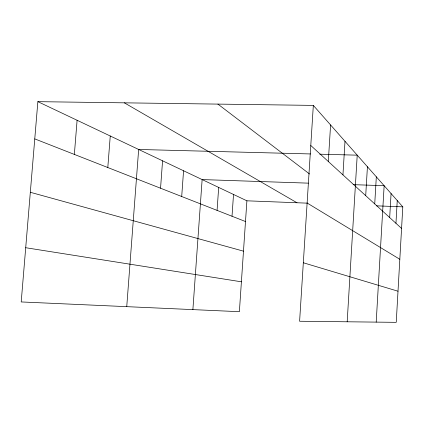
<?xml version="1.0" encoding="UTF-8"?>
<svg xmlns="http://www.w3.org/2000/svg" width="424" height="424" viewBox="0 0 424 424"><rect width="100%" height="100%" fill="white"/><g stroke="black" fill="none" stroke-linecap="round" stroke-linejoin="round"><path stroke-width="0.64" d="M389.683 217.57L391.071 193.556M395.952 223.294L397.251 200.563M313.331 105.396L402.8 206.854L396.239 322.341L299.604 321.249L313.331 105.396L37.863 101.659L21.2 301.941L239.375 311.688L246.901 200.812L37.863 101.659M365.705 195.665L367.428 166.743M374.731 203.907L376.321 176.829M376.199 322.118L384.144 185.696L353.155 184.657M342.947 174.874L344.998 141.309M347.182 321.79L357.22 155.168L319.765 154.193M328.309 161.502L330.588 124.963M232.018 216.245L233.518 194.462M192.888 309.61L202.137 179.575L308.354 183.147M217.077 210.383L218.683 187.424M181.7 196.513L183.566 170.766M160.548 188.214L162.572 160.813M126.744 306.653L138.659 149.465L310.564 153.949M107.802 167.533L110.256 135.998M74.354 154.416L77.099 120.268M246.901 200.812L307.442 203.16M376.385 205.831L402.8 206.854M25.71 247.717L241.399 281.806M30.327 192.284L243.482 251.156M303.324 262.763L398.009 291.214M34.768 138.892L245.491 221.529M124.349 102.831L296.975 202.752M307.124 203.011L399.821 259.287M217.899 104.103L309.546 173.988M310.781 145.49L401.576 228.43"/></g></svg>
